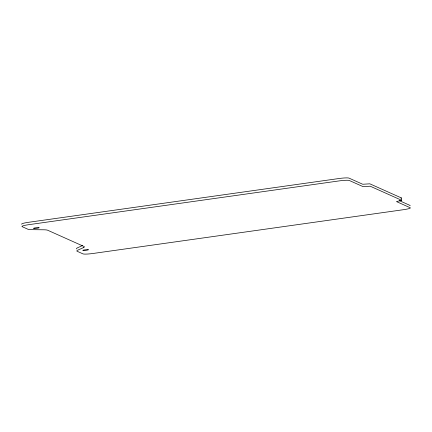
<?xml version="1.0" encoding="UTF-8"?>
<svg xmlns="http://www.w3.org/2000/svg" width="432" height="432" viewBox="0 0 432 432"><rect width="100%" height="100%" fill="white"/><g stroke="black" fill="none" stroke-linecap="round" stroke-linejoin="round"><path stroke-width="0.65" d="M21.767 224.251A8.564 0.972 -6.8 0 1 28.409 222.318L338.974 178.524A8.564 0.972 -6.8 0 1 349.002 178.108L362.75 184.259L369.835 183.821L401.382 197.932L401.593 200.356L396.479 201.587L410.233 207.749A8.564 0.972 -6.8 0 1 403.591 209.682L93.026 253.476A8.564 0.972 -6.8 0 1 82.998 253.892L77.161 251.278A17.134 1.939 -6.8 0 1 77.755 250.182L83.462 247.617M401.382 197.932L400.869 198.131M82.609 245.506L77.474 247.817A17.134 1.939 -6.8 0 0 76.874 248.913M34.074 228.544C31.639 228.118 38.394 227.313 39.145 227.642A2.997 0.34 -6.7 0 1 38.929 227.88L38.534 227.999A3.224 0.356 -6.9 0 1 36.569 228.35L35.802 228.442A2.997 0.34 -6.7 0 1 34.052 228.533M83.344 250.592C79.844 249.955 94.198 248.902 85.844 250.403A3.019 0.346 -6.8 0 1 83.327 250.598M401.652 200.291L370.202 186.208L363.074 186.635L349.283 180.473A8.564 0.972 -6.8 0 0 339.255 180.889L28.696 224.683A8.564 0.972 -6.8 0 0 22.054 226.616L27.891 229.23A17.134 1.939 -6.8 0 0 31.936 229.673L43.616 229.786A17.134 1.939 -6.8 0 1 47.66 230.229L84.062 246.521A17.134 1.939 -6.8 0 1 83.462 247.617M399.195 200.572L409.946 205.384A8.564 0.972 -6.8 0 1 409.984 205.745"/></g></svg>
